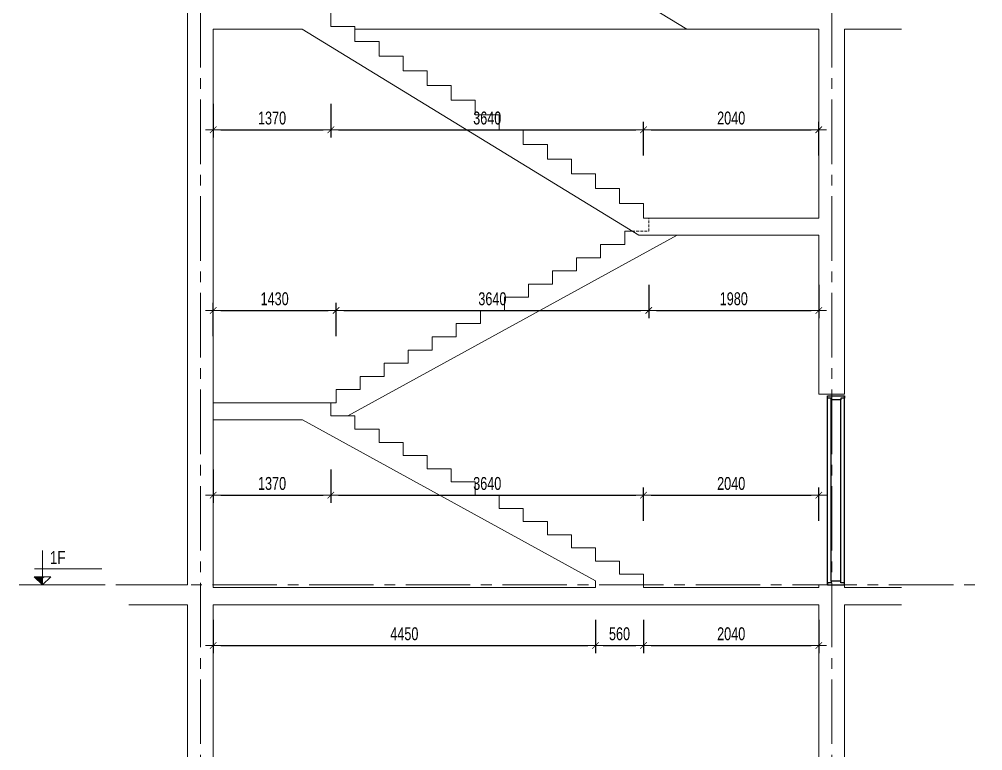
# Model space of a CAD drawing. Header units: millimetres. Extents: x -179076 to 254975, y -18667 to 296191.
# Drawn here: x 113726 to 124942, y 276412 to 284926 of the extents above; entities that cross this region are included whole.
import ezdxf

# ---------------------------------------------------------------- set-up
doc = ezdxf.new("R2010")
doc.units = ezdxf.units.MM
doc.linetypes.add('CENTER2', pattern=[1.125, 0.75, -0.125, 0.125, -0.125])
doc.linetypes.add('HIDDEN2', pattern=[4.762499999999999, 3.175, -1.5875])
doc.layers.get('Defpoints').update_dxf_attribs({"color": 151, "lineweight": 9})
doc.layers.add('A-DOOR', color=4, linetype='Continuous')
doc.layers.add('DOOR', color=4, linetype='Continuous')
for name, color, linetype, lineweight in [('NDC_S_ANNO', 7, 'Continuous', 20), ('NDC_S_AXIS', 5, 'CENTER2', 13), ('NDC_S_CONTINUOUS', 3, 'Continuous', 20), ('NDC_S_DIM', 1, 'Continuous', 15), ('NDC_S_HIDDEN', 8, 'HIDDEN2', 13), ('NDC_S_SLAB', 2, 'Continuous', 20), ('NDC_S_TEXT SYMBOL', 7, 'Continuous', 20), ('NDC_S_VN TEXT', 7, 'Continuous', 20)]:
    doc.layers.add(name, color=color, linetype=linetype, lineweight=lineweight)
doc.styles.add('NDC_ANNO', font='', dxfattribs={"width": 0.8})
doc.styles.add('NDC_DIM', font='', dxfattribs={"width": 0.75})
doc.styles.get('NDC_ANNO').set_extended_font_data('Dotum')
doc.styles.get('NDC_DIM').set_extended_font_data('Dotum')
doc.dimstyles.new('NDC_dim_60', dxfattribs={"dimscale": 60, "dimtxt": 2.5, "dimasz": 1.5, "dimexe": 1.5, "dimexo": 2.5, "dimgap": 1, "dimtad": 1, "dimdec": 0, "dimzin": 0, "dimdsep": 46, "dimtxsty": 'NDC_DIM', "dimblk": 'DIMMARK', "dimcen": 0.09, "dimdle": 1.2, "dimclrd": 1, "dimclre": 1, "dimclrt": 3, "dimadec": 0, "dimazin": 0, "dimtfac": 1, "dimtdec": 0, "dimtix": 1, "dimtofl": 0, "dimtmove": 0, "dimatfit": 3, "dimfxl": 5, "dimfxlon": 1, "dimtolj": 1, "dimtzin": 0, "dimarcsym": 0})

# ---------------------------------------------------------------- blocks, each defined once
blk = doc.blocks.new('X-SECTION-2$0$X-SEC-DOO2')
at = {"layer": 'A-DOOR'}
for p, q in [((41975.58351206721, 101971.8529757934), (41975.58351206745, 104171.8529757934)), ((42020.58351206721, 102016.8529757934), (42020.58351206745, 104126.8529757934)), ((42130.58351206721, 102016.8529757934), (42130.58351206745, 104126.8529757934)), ((42175.58351206721, 101971.8529757934), (42175.58351206745, 104171.8529757934))]:
    blk.add_line(p, q, dxfattribs=at)
for points in [[(41975.58351206745, 104171.8529757934), (41975.58351206745, 104146.8529757934), (42020.58351206745, 104146.8529757934), (42020.58351206745, 104126.8529757934), (42130.58351206745, 104126.8529757934), (42130.58351206745, 104146.8529757934), (42175.58351206745, 104146.8529757934), (42175.58351206745, 104171.8529757934)], [(41975.58351206721, 101971.8529757934), (41975.58351206721, 101996.8529757934), (42020.58351206721, 101996.8529757934), (42020.58351206721, 102016.8529757934), (42130.58351206721, 102016.8529757934), (42130.58351206721, 101996.8529757934), (42175.58351206721, 101996.8529757934), (42175.58351206721, 101971.8529757934)]]:
    blk.add_lwpolyline(points, close=True, dxfattribs=at)
at = {"layer": 'Defpoints'}
blk.add_line((41975.58351206745, 104191.8529757934), (42175.58351206745, 104191.8529757934), dxfattribs=at)
blk = doc.blocks.new('kata_block_CT')
at = {"layer": 'NDC_S_ANNO'}
blk.add_hatch(color=3, dxfattribs=at).paths.add_polyline_path([(0, 1.596954857557648), (-1.612010908633238, 1.596954857557648), (0, 0)])
at = {"layer": 'NDC_S_ANNO', "ltscale": 50}
h = blk.add_hatch(dxfattribs=at)
h.set_pattern_fill('ANSI31', color=256, scale=1.406250541793835, style=0)
h.set_pattern_definition([(45.00000000000001, (0, 5.456968210637569e-12), (-3.157122508925224, 3.157122508925225), [])])
h.paths.add_polyline_path([(0, 1.596954857557648), (0, 0), (1.612010908924276, 1.596954857557648)])
for p, q in [((-1.592704896858777, 3.140833880479477), (11.46947077315417, 3.140833880479477)), ((11.56125648126181, 5.456968210637569e-12), (-1.63869572513795, 5.456968210637569e-12))]:
    blk.add_line(p, q, dxfattribs=at)
for points in [[(0, 6.69495074864426), (0, 0)], [(0, 0), (-1.612010908924276, 1.596954857557648), (0, 1.596954857557648)], [(0, 0), (1.612010908924276, 1.596954857557648), (0, 1.596954857557648)]]:
    blk.add_lwpolyline(points, dxfattribs=at)
at = {"layer": 'NDC_S_ANNO', "color": 8, "ltscale": 50}
blk.add_lwpolyline([(0, 0), (-1.612010908633238, 1.596954857557648), (0, 1.596954857557648)], dxfattribs=at)
at = {"layer": 'NDC_S_TEXT SYMBOL', "color": 3, "style": 'NDC_ANNO', "width": 0.8}
blk.add_attdef('CT', (1.409564409346785, 4.068271311703938), '', height=2.5, dxfattribs=at)
blk = doc.blocks.new('DIMMARK')
at = {"layer": 'NDC_S_DIM', "color": 1}
blk.add_line((-1.5, 0), (1, 0), dxfattribs=at)
at = {"layer": 'NDC_S_DIM', "color": 2, "const_width": 0.1}
blk.add_lwpolyline([(-0.4242640687119285, -0.4242640687119285), (0.4242640687119285, 0.4242640687119285)], dxfattribs=at)
blk = doc.blocks.new('*D544')
at = {"layer": 'Defpoints', "color": 0, "transparency": 16777216}
for p in [(117354.0169704334, 280308.3460681511), (115984.0169753712, 280261.9174967225), (117354.0169704334, 279386.9174967223)]:
    blk.add_point(p, dxfattribs=at)
at = {"layer": 'NDC_S_DIM', "color": 1, "lineweight": -2, "transparency": 16777216}
for p, q in [((115984.0169753712, 279686.9174967223), (115984.0169753712, 279296.9174967223)), ((117354.0169704334, 279686.9174967223), (117354.0169704334, 279296.9174967223)), ((116074.0169753712, 279386.9174967223), (117264.0169704334, 279386.9174967223))]:
    blk.add_line(p, q, dxfattribs=at)
at = {"layer": 'NDC_S_DIM', "color": 1, "lineweight": -2, "transparency": 16777216, "xscale": 90, "yscale": 90, "zscale": 90, "rotation": 180}
blk.add_blockref('DIMMARK', (115984.0169753712, 279386.9174967223), dxfattribs=at)
at = {"layer": 'NDC_S_DIM', "color": 1, "lineweight": -2, "transparency": 16777216, "xscale": 90, "yscale": 90, "zscale": 90}
blk.add_blockref('DIMMARK', (117354.0169704334, 279386.9174967223), dxfattribs=at)
at = {"layer": 'NDC_S_DIM', "color": 3, "transparency": 16777216, "insert": (116669.0169729023, 279522.0192606301), "char_height": 150, "attachment_point": 5, "style": 'NDC_DIM'}
blk.add_mtext('\\A1;1370', dxfattribs=at)
blk = doc.blocks.new('*D545')
at = {"layer": 'Defpoints', "color": 0, "transparency": 16777216}
for p in [(117354.0169704334, 280308.3460681511), (120994.0169753754, 279386.9174967223), (120994.0169753754, 278311.9174975876)]:
    blk.add_point(p, dxfattribs=at)
at = {"layer": 'NDC_S_DIM', "color": 1, "lineweight": -2, "transparency": 16777216}
for p, q in [((117354.0169704334, 279686.9174967223), (117354.0169704334, 279296.9174967223)), ((120994.0169753754, 279086.9174967223), (120994.0169753754, 279476.9174967223)), ((117444.0169704334, 279386.9174967223), (120904.0169753754, 279386.9174967223))]:
    blk.add_line(p, q, dxfattribs=at)
at = {"layer": 'NDC_S_DIM', "color": 1, "lineweight": -2, "transparency": 16777216, "xscale": 90, "yscale": 90, "zscale": 90, "rotation": 180}
blk.add_blockref('DIMMARK', (117354.0169704334, 279386.9174967223), dxfattribs=at)
at = {"layer": 'NDC_S_DIM', "color": 1, "lineweight": -2, "transparency": 16777216, "xscale": 90, "yscale": 90, "zscale": 90}
blk.add_blockref('DIMMARK', (120994.0169753754, 279386.9174967223), dxfattribs=at)
at = {"layer": 'NDC_S_DIM', "color": 3, "transparency": 16777216, "insert": (119174.0169729044, 279522.0192606301), "char_height": 150, "attachment_point": 5, "style": 'NDC_DIM'}
blk.add_mtext('\\A1;3640', dxfattribs=at)
blk = doc.blocks.new('*D546')
at = {"layer": 'Defpoints', "color": 0, "transparency": 16777216}
for p in [(123034.0169753764, 279386.9174967223), (120994.0169753754, 278311.9174975876), (123034.0169753764, 278311.9174975876)]:
    blk.add_point(p, dxfattribs=at)
at = {"layer": 'NDC_S_DIM', "color": 1, "lineweight": -2, "transparency": 16777216}
for p, q in [((120994.0169753754, 279086.9174967223), (120994.0169753754, 279476.9174967223)), ((123034.0169753764, 279086.9174967223), (123034.0169753764, 279476.9174967223)), ((121084.0169753754, 279386.9174967223), (122944.0169753764, 279386.9174967223))]:
    blk.add_line(p, q, dxfattribs=at)
at = {"layer": 'NDC_S_DIM', "color": 1, "lineweight": -2, "transparency": 16777216, "xscale": 90, "yscale": 90, "zscale": 90, "rotation": 180}
blk.add_blockref('DIMMARK', (120994.0169753754, 279386.9174967223), dxfattribs=at)
at = {"layer": 'NDC_S_DIM', "color": 1, "lineweight": -2, "transparency": 16777216, "xscale": 90, "yscale": 90, "zscale": 90}
blk.add_blockref('DIMMARK', (123034.0169753764, 279386.9174967223), dxfattribs=at)
at = {"layer": 'NDC_S_DIM', "color": 3, "transparency": 16777216, "insert": (122014.0169753759, 279522.0192606301), "char_height": 150, "attachment_point": 5, "style": 'NDC_DIM'}
blk.add_mtext('\\A1;2040', dxfattribs=at)
blk = doc.blocks.new('*D547')
at = {"layer": 'Defpoints', "color": 0, "transparency": 16777216}
for p in [(115984.0169753712, 278311.9174975875), (120434.0169746151, 278311.9174975875), (120434.0169746151, 277637.3369339)]:
    blk.add_point(p, dxfattribs=at)
at = {"layer": 'NDC_S_DIM', "color": 1, "lineweight": -2, "transparency": 16777216}
for p, q in [((115984.0169753712, 277937.3369339), (115984.0169753712, 277547.3369339)), ((120434.0169746151, 277937.3369339), (120434.0169746151, 277547.3369339)), ((116074.0169753712, 277637.3369339), (120344.0169746151, 277637.3369339))]:
    blk.add_line(p, q, dxfattribs=at)
at = {"layer": 'NDC_S_DIM', "color": 1, "lineweight": -2, "transparency": 16777216, "xscale": 90, "yscale": 90, "zscale": 90, "rotation": 180}
blk.add_blockref('DIMMARK', (115984.0169753712, 277637.3369339), dxfattribs=at)
at = {"layer": 'NDC_S_DIM', "color": 1, "lineweight": -2, "transparency": 16777216, "xscale": 90, "yscale": 90, "zscale": 90}
blk.add_blockref('DIMMARK', (120434.0169746151, 277637.3369339), dxfattribs=at)
at = {"layer": 'NDC_S_DIM', "color": 3, "transparency": 16777216, "insert": (118209.0169749931, 277772.4386978078), "char_height": 150, "attachment_point": 5, "style": 'NDC_DIM'}
blk.add_mtext('\\A1;4450', dxfattribs=at)
blk = doc.blocks.new('*D548')
at = {"layer": 'Defpoints', "color": 0, "transparency": 16777216}
for p in [(120434.0169746151, 278311.9174975875), (120994.0169753754, 278311.9174975876), (120994.0169753754, 277637.3369339)]:
    blk.add_point(p, dxfattribs=at)
at = {"layer": 'NDC_S_DIM', "color": 1, "lineweight": -2, "transparency": 16777216}
for p, q in [((120434.0169746151, 277937.3369339), (120434.0169746151, 277547.3369339)), ((120994.0169753754, 277937.3369339), (120994.0169753754, 277547.3369339)), ((120524.0169746151, 277637.3369339), (120904.0169753754, 277637.3369339))]:
    blk.add_line(p, q, dxfattribs=at)
at = {"layer": 'NDC_S_DIM', "color": 1, "lineweight": -2, "transparency": 16777216, "xscale": 90, "yscale": 90, "zscale": 90, "rotation": 180}
blk.add_blockref('DIMMARK', (120434.0169746151, 277637.3369339), dxfattribs=at)
at = {"layer": 'NDC_S_DIM', "color": 1, "lineweight": -2, "transparency": 16777216, "xscale": 90, "yscale": 90, "zscale": 90}
blk.add_blockref('DIMMARK', (120994.0169753754, 277637.3369339), dxfattribs=at)
at = {"layer": 'NDC_S_DIM', "color": 3, "transparency": 16777216, "insert": (120714.0169749953, 277772.4386978078), "char_height": 150, "attachment_point": 5, "style": 'NDC_DIM'}
blk.add_mtext('\\A1;560', dxfattribs=at)
blk = doc.blocks.new('*D549')
at = {"layer": 'Defpoints', "color": 0, "transparency": 16777216}
for p in [(120994.0169753754, 278311.9174975876), (123034.0169753764, 278111.9174975876), (123034.0169753764, 277637.3369339)]:
    blk.add_point(p, dxfattribs=at)
at = {"layer": 'NDC_S_DIM', "color": 1, "lineweight": -2, "transparency": 16777216}
for p, q in [((120994.0169753754, 277937.3369339), (120994.0169753754, 277547.3369339)), ((123034.0169753764, 277937.3369339), (123034.0169753764, 277547.3369339)), ((121084.0169753754, 277637.3369339), (122944.0169753764, 277637.3369339))]:
    blk.add_line(p, q, dxfattribs=at)
at = {"layer": 'NDC_S_DIM', "color": 1, "lineweight": -2, "transparency": 16777216, "xscale": 90, "yscale": 90, "zscale": 90, "rotation": 180}
blk.add_blockref('DIMMARK', (120994.0169753754, 277637.3369339), dxfattribs=at)
at = {"layer": 'NDC_S_DIM', "color": 1, "lineweight": -2, "transparency": 16777216, "xscale": 90, "yscale": 90, "zscale": 90}
blk.add_blockref('DIMMARK', (123034.0169753764, 277637.3369339), dxfattribs=at)
at = {"layer": 'NDC_S_DIM', "color": 3, "transparency": 16777216, "insert": (122014.0169753759, 277772.4386978078), "char_height": 150, "attachment_point": 5, "style": 'NDC_DIM'}
blk.add_mtext('\\A1;2040', dxfattribs=at)
blk = doc.blocks.new('*D550')
at = {"layer": 'Defpoints', "color": 0, "transparency": 16777216}
for p in [(117414.0169679623, 281536.9174967222), (115984.0169753712, 280461.9174967225), (117414.0169679623, 280461.9174967225)]:
    blk.add_point(p, dxfattribs=at)
at = {"layer": 'NDC_S_DIM', "color": 1, "lineweight": -2, "transparency": 16777216}
for p, q in [((115984.0169753712, 281236.9174967222), (115984.0169753712, 281626.9174967222)), ((116074.0169753712, 281536.9174967222), (117324.0169679623, 281536.9174967222)), ((117414.0169679623, 281236.9174967222), (117414.0169679623, 281626.9174967222))]:
    blk.add_line(p, q, dxfattribs=at)
at = {"layer": 'NDC_S_DIM', "color": 1, "lineweight": -2, "transparency": 16777216, "xscale": 90, "yscale": 90, "zscale": 90, "rotation": 180}
blk.add_blockref('DIMMARK', (115984.0169753712, 281536.9174967222), dxfattribs=at)
at = {"layer": 'NDC_S_DIM', "color": 1, "lineweight": -2, "transparency": 16777216, "xscale": 90, "yscale": 90, "zscale": 90}
blk.add_blockref('DIMMARK', (117414.0169679623, 281536.9174967222), dxfattribs=at)
at = {"layer": 'NDC_S_DIM', "color": 3, "transparency": 16777216, "insert": (116699.0169716667, 281672.01926063), "char_height": 150, "attachment_point": 5, "style": 'NDC_DIM'}
blk.add_mtext('\\A1;1430', dxfattribs=at)
blk = doc.blocks.new('*D551')
at = {"layer": 'Defpoints', "color": 0, "transparency": 16777216}
for p in [(121054.0169753757, 282458.3460681508), (121054.0169753757, 281536.9174967222), (117414.0169679623, 280461.9174967225)]:
    blk.add_point(p, dxfattribs=at)
at = {"layer": 'NDC_S_DIM', "color": 1, "lineweight": -2, "transparency": 16777216}
for p, q in [((121054.0169753757, 281836.9174967222), (121054.0169753757, 281446.9174967222)), ((117414.0169679623, 281236.9174967222), (117414.0169679623, 281626.9174967222)), ((117504.0169679623, 281536.9174967222), (120964.0169753757, 281536.9174967222))]:
    blk.add_line(p, q, dxfattribs=at)
at = {"layer": 'NDC_S_DIM', "color": 1, "lineweight": -2, "transparency": 16777216, "xscale": 90, "yscale": 90, "zscale": 90, "rotation": 180}
blk.add_blockref('DIMMARK', (117414.0169679623, 281536.9174967222), dxfattribs=at)
at = {"layer": 'NDC_S_DIM', "color": 1, "lineweight": -2, "transparency": 16777216, "xscale": 90, "yscale": 90, "zscale": 90}
blk.add_blockref('DIMMARK', (121054.0169753757, 281536.9174967222), dxfattribs=at)
at = {"layer": 'NDC_S_DIM', "color": 3, "transparency": 16777216, "insert": (119234.016971669, 281672.01926063), "char_height": 150, "attachment_point": 5, "style": 'NDC_DIM'}
blk.add_mtext('\\A1;3640', dxfattribs=at)
blk = doc.blocks.new('*D552')
at = {"layer": 'Defpoints', "color": 0, "transparency": 16777216}
for p in [(121054.0169753757, 282458.3460681508), (123034.0169753765, 282411.9174967222), (123034.0169753765, 281536.9174967222)]:
    blk.add_point(p, dxfattribs=at)
at = {"layer": 'NDC_S_DIM', "color": 1, "lineweight": -2, "transparency": 16777216}
for p, q in [((121054.0169753757, 281836.9174967222), (121054.0169753757, 281446.9174967222)), ((123034.0169753765, 281836.9174967222), (123034.0169753765, 281446.9174967222)), ((121144.0169753757, 281536.9174967222), (122944.0169753765, 281536.9174967222))]:
    blk.add_line(p, q, dxfattribs=at)
at = {"layer": 'NDC_S_DIM', "color": 1, "lineweight": -2, "transparency": 16777216, "xscale": 90, "yscale": 90, "zscale": 90, "rotation": 180}
blk.add_blockref('DIMMARK', (121054.0169753757, 281536.9174967222), dxfattribs=at)
at = {"layer": 'NDC_S_DIM', "color": 1, "lineweight": -2, "transparency": 16777216, "xscale": 90, "yscale": 90, "zscale": 90}
blk.add_blockref('DIMMARK', (123034.0169753765, 281536.9174967222), dxfattribs=at)
at = {"layer": 'NDC_S_DIM', "color": 3, "transparency": 16777216, "insert": (122044.0169753761, 281672.01926063), "char_height": 150, "attachment_point": 5, "style": 'NDC_DIM'}
blk.add_mtext('\\A1;1980', dxfattribs=at)
blk = doc.blocks.new('*D553')
at = {"layer": 'Defpoints', "color": 0, "transparency": 16777216}
for p in [(115984.0169753712, 284811.9174967243), (117354.0169704334, 284840.4889252956), (117354.0169704334, 283640.4889252945)]:
    blk.add_point(p, dxfattribs=at)
at = {"layer": 'NDC_S_DIM', "color": 1, "lineweight": -2, "transparency": 16777216}
for p, q in [((115984.0169753712, 283940.4889252945), (115984.0169753712, 283550.4889252945)), ((117354.0169704334, 283940.4889252945), (117354.0169704334, 283550.4889252945)), ((116074.0169753712, 283640.4889252945), (117264.0169704334, 283640.4889252945))]:
    blk.add_line(p, q, dxfattribs=at)
at = {"layer": 'NDC_S_DIM', "color": 1, "lineweight": -2, "transparency": 16777216, "xscale": 90, "yscale": 90, "zscale": 90, "rotation": 180}
blk.add_blockref('DIMMARK', (115984.0169753712, 283640.4889252945), dxfattribs=at)
at = {"layer": 'NDC_S_DIM', "color": 1, "lineweight": -2, "transparency": 16777216, "xscale": 90, "yscale": 90, "zscale": 90}
blk.add_blockref('DIMMARK', (117354.0169704334, 283640.4889252945), dxfattribs=at)
at = {"layer": 'NDC_S_DIM', "color": 3, "transparency": 16777216, "insert": (116669.0169729023, 283775.5906892023), "char_height": 150, "attachment_point": 5, "style": 'NDC_DIM'}
blk.add_mtext('\\A1;1370', dxfattribs=at)
blk = doc.blocks.new('*D554')
at = {"layer": 'Defpoints', "color": 0, "transparency": 16777216}
for p in [(117354.0169704334, 284840.4889252956), (120994.0169753754, 283640.4889252945), (120994.0169753754, 282697.6317824365)]:
    blk.add_point(p, dxfattribs=at)
at = {"layer": 'NDC_S_DIM', "color": 1, "lineweight": -2, "transparency": 16777216}
for p, q in [((117354.0169704334, 283940.4889252945), (117354.0169704334, 283550.4889252945)), ((120994.0169753754, 283340.4889252945), (120994.0169753754, 283730.4889252945)), ((117444.0169704334, 283640.4889252945), (120904.0169753754, 283640.4889252945))]:
    blk.add_line(p, q, dxfattribs=at)
at = {"layer": 'NDC_S_DIM', "color": 1, "lineweight": -2, "transparency": 16777216, "xscale": 90, "yscale": 90, "zscale": 90, "rotation": 180}
blk.add_blockref('DIMMARK', (117354.0169704334, 283640.4889252945), dxfattribs=at)
at = {"layer": 'NDC_S_DIM', "color": 1, "lineweight": -2, "transparency": 16777216, "xscale": 90, "yscale": 90, "zscale": 90}
blk.add_blockref('DIMMARK', (120994.0169753754, 283640.4889252945), dxfattribs=at)
at = {"layer": 'NDC_S_DIM', "color": 3, "transparency": 16777216, "insert": (119174.0169729044, 283775.5906892023), "char_height": 150, "attachment_point": 5, "style": 'NDC_DIM'}
blk.add_mtext('\\A1;3640', dxfattribs=at)
blk = doc.blocks.new('*D555')
at = {"layer": 'Defpoints', "color": 0, "transparency": 16777216}
for p in [(123034.0169753765, 283640.4889252945), (120994.0169753754, 282697.6317824365), (123034.0169753765, 282611.9174967222)]:
    blk.add_point(p, dxfattribs=at)
at = {"layer": 'NDC_S_DIM', "color": 1, "lineweight": -2, "transparency": 16777216}
for p, q in [((120994.0169753754, 283340.4889252945), (120994.0169753754, 283730.4889252945)), ((123034.0169753765, 283340.4889252945), (123034.0169753765, 283730.4889252945)), ((121084.0169753754, 283640.4889252945), (122944.0169753765, 283640.4889252945))]:
    blk.add_line(p, q, dxfattribs=at)
at = {"layer": 'NDC_S_DIM', "color": 1, "lineweight": -2, "transparency": 16777216, "xscale": 90, "yscale": 90, "zscale": 90, "rotation": 180}
blk.add_blockref('DIMMARK', (120994.0169753754, 283640.4889252945), dxfattribs=at)
at = {"layer": 'NDC_S_DIM', "color": 1, "lineweight": -2, "transparency": 16777216, "xscale": 90, "yscale": 90, "zscale": 90}
blk.add_blockref('DIMMARK', (123034.0169753765, 283640.4889252945), dxfattribs=at)
at = {"layer": 'NDC_S_DIM', "color": 3, "transparency": 16777216, "insert": (122014.0169753759, 283775.5906892023), "char_height": 150, "attachment_point": 5, "style": 'NDC_DIM'}
blk.add_mtext('\\A1;2040', dxfattribs=at)

msp = doc.modelspace()

# ---------------------------------------------------------------- linework, layer by layer
at = {"layer": 'NDC_S_AXIS', "ltscale": 1000}
for p, q in [((115834.0169753717, 295240.7264172746), (115834.0169753717, 262934.4464026636)), ((123184.0169753764, 295240.7264172746), (123184.0169753764, 262934.4464026636))]:
    msp.add_line(p, q, dxfattribs=at)
msp.add_lwpolyline([(113726.0551261993, 278341.9174967222), (124942.3345391139, 278341.9174967222)], dxfattribs=at)
at = {"layer": 'NDC_S_CONTINUOUS'}
for p, q in [((117634.0169708136, 284811.9174967243), (121554.0169753754, 284811.9174967243)), ((117549.9141554885, 280308.3460681511), (121385.2630005087, 282411.9174967222))]:
    msp.add_line(p, q, dxfattribs=at)
msp.add_lwpolyline([(117354.0169704334, 280461.9174967225), (117414.0169679623, 280461.9174967225), (117414.0169679623, 280615.4889252937), (117694.0169685326, 280615.4889252937), (117694.0169685326, 280769.0603538651), (117974.0169691028, 280769.0603538651), (117974.0169691028, 280922.6317824366), (118254.0169696731, 280922.6317824366), (118254.0169696731, 281076.203211008), (118534.0169702434, 281076.203211008), (118534.0169702434, 281229.7746395794), (118814.0169708136, 281229.7746395794), (118814.0169708136, 281383.3460681508), (119094.0169713839, 281383.3460681508), (119094.0169713839, 281536.9174967222), (119374.0169719541, 281536.9174967222), (119374.0169719541, 281690.4889252937), (119654.0169725244, 281690.4889252937), (119654.0169725244, 281844.0603538651), (119934.0169730947, 281844.0603538651), (119934.0169730947, 281997.6317824365), (120214.0169736649, 281997.6317824365), (120214.0169736649, 282151.2032110079), (120494.0169742352, 282151.2032110079), (120494.0169742352, 282304.7746395794), (120774.0169748054, 282304.7746395794), (120774.0169748054, 282458.3460681508), (120861.8214440784, 282458.3460681508)], dxfattribs=at)
at = {"layer": 'NDC_S_HIDDEN', "ltscale": 10}
msp.add_lwpolyline([(120861.8214440784, 282458.3460681508), (121054.0169753757, 282458.3460681508), (121054.0169753757, 282611.9174967222)], dxfattribs=at)
at = {"layer": 'NDC_S_SLAB'}
for p, q in [((115684.0169753717, 288111.9174975898), (115684.0169753717, 278341.9174975896)), ((121497.989073563, 284811.9174967245), (117577.9890655795, 287195.250830058)), ((115984.0169753712, 284811.9174967243), (115984.0169753712, 278311.9174975875)), ((123996.0245336203, 284811.9174967225), (123334.0169753764, 284811.9174967225)), ((115984.0169753712, 278311.9174975875), (120434.0169746151, 278311.9174975876)), ((123334.0169753764, 278341.9174967222), (123034.0169753764, 278341.9174967222)), ((123034.0169753764, 278341.9174967222), (123034.0169753764, 278311.9176635383)), ((123334.0169753764, 278311.9176635383), (123334.0169753764, 278341.9174967222)), ((115684.0169753717, 278111.9174975875), (115001.7963079436, 278111.9174975875)), ((115684.0169753717, 278111.9174975875), (115684.0169753717, 272341.9174975919)), ((123034.0169753764, 278111.9174975876), (115984.0169753717, 278111.9174975876)), ((123995.7988158062, 278111.9174975876), (123334.0169753764, 278111.9174975876))]:
    msp.add_line(p, q, dxfattribs=at)
for points in [[(121497.989073563, 284811.9174967245), (123034.0169753764, 284811.9174967246), (123034.0169753765, 282611.9174967222), (120994.0169753754, 282611.9174967222), (120994.0169753754, 282783.3460681509), (120714.0169749953, 282783.3460681509), (120714.0169749953, 282954.7746395796), (120434.0169746151, 282954.7746395796), (120434.0169746151, 283126.2032110083), (120154.016974235, 283126.2032110083), (120154.016974235, 283297.6317824371), (119874.0169738548, 283297.6317824371), (119874.0169738548, 283469.0603538658), (119594.0169734746, 283469.0603538658), (119594.0169734746, 283640.4889252945), (119314.0169730945, 283640.4889252945), (119314.0169730945, 283811.9174967232), (119034.0169727143, 283811.9174967232), (119034.0169727143, 283983.346068152), (118754.0169723342, 283983.346068152), (118754.0169723342, 284154.7746395807), (118474.016971954, 284154.7746395807), (118474.016971954, 284326.2032110094), (118194.0169715739, 284326.2032110094), (118194.0169715739, 284497.6317824381), (117914.0169711937, 284497.6317824381), (117914.0169711937, 284669.0603538669), (117634.0169708136, 284669.0603538669), (117634.0169708136, 284840.4889252956), (117354.0169704334, 284840.4889252956), (117354.0169704334, 285011.9174967243)], [(123334.0169753764, 284811.9174967225), (123334.0169753764, 280561.9174967222), (123034.0169753766, 280561.9174967222), (123034.0169753765, 282411.9174967222), (120937.6547775146, 282411.9174967222), (117017.6547721925, 284811.9174967243), (115984.0169753712, 284811.9174967243)], [(123034.0169753764, 278311.9174975876), (120994.0169753754, 278311.9174975876), (120994.0169753754, 278465.4889252937), (120714.0169749953, 278465.4889252937), (120714.0169749953, 278619.0603538651), (120434.0169746151, 278619.0603538651), (120434.0169746151, 278772.6317824365), (120154.016974235, 278772.6317824365), (120154.016974235, 278926.203211008), (119874.0169738548, 278926.203211008), (119874.0169738548, 279079.7746395795), (119594.0169734746, 279079.7746395795), (119594.0169734746, 279233.3460681509), (119314.0169730945, 279233.3460681509), (119314.0169730945, 279386.9174967223), (119034.0169727143, 279386.9174967223), (119034.0169727143, 279540.4889252938), (118754.0169723342, 279540.4889252938), (118754.0169723342, 279694.0603538653), (118474.016971954, 279694.0603538653), (118474.016971954, 279847.6317824367), (118194.0169715739, 279847.6317824367), (118194.0169715739, 280001.2032110081), (117914.0169711937, 280001.2032110081), (117914.0169711937, 280154.7746395796), (117634.0169708136, 280154.7746395796), (117634.0169708136, 280308.3460681511), (117354.0169704334, 280308.3460681511), (117354.0169704334, 280461.9174967225), (115984.0169753712, 280461.9174967225)], [(120434.0169746151, 278311.9174975876), (120434.0169746151, 278390.9534781697), (117022.77094546, 280261.9174967225), (115984.0169753712, 280261.9174967225)], [(115001.7963079436, 278341.9174975896), (115684.0169753717, 278341.9174975896)], [(123996.0245336203, 278311.9174975876), (123334.0169753764, 278311.9174975876)], [(115984.0169753717, 278111.9174975876), (115984.0169753719, 270511.9174967217)], [(123034.0169753764, 278111.9174975876), (123034.0169753764, 274561.9174975919), (123334.0169753764, 274561.9174975919), (123334.0169753764, 278111.9174975876)]]:
    msp.add_lwpolyline(points, dxfattribs=at)

# ---------------------------------------------------------------- block references
at = {"layer": 'DOOR', "xscale": -1}
msp.add_blockref('X-SECTION-2$0$X-SEC-DOO2', (165309.59984496, 176370.0645209288), dxfattribs=at)
at = {"layer": 'NDC_S_VN TEXT', "xscale": 60, "yscale": 60, "zscale": 60}
msp.add_blockref('kata_block_CT', (113997.7107181114, 278341.9174958548), dxfattribs=at).add_auto_attribs({'CT': '1F'})

# ---------------------------------------------------------------- dimensions: what is measured, and where the dimension line sits
at = {"layer": 'NDC_S_DIM'}
for base, p1, p2, picture, middle in [((117354.0169704334, 283640.4889252945), (115984.0169753712, 284811.9174967243), (117354.0169704334, 284840.4889252956), '*D553', (116669.0169729023, 283775.5906892023)), ((117414.0169679623, 281536.9174967222), (115984.0169753712, 280461.9174967225), (117414.0169679623, 280461.9174967225), '*D550', (116699.0169716667, 281672.01926063)), ((117354.0169704334, 279386.9174967223), (115984.0169753712, 280261.9174967225), (117354.0169704334, 280308.3460681511), '*D544', (116669.0169729023, 279522.0192606301)), ((120434.0169746151, 277637.3369339), (115984.0169753712, 278311.9174975875), (120434.0169746151, 278311.9174975875), '*D547', (118209.0169749931, 277772.4386978078))]:
    dim = msp.add_linear_dim(base=base, p1=p1, p2=p2, dimstyle='NDC_dim_60', dxfattribs=at)
    dim.commit()
    dim.dimension.update_dxf_attribs({"geometry": picture, "text_midpoint": middle})
for base, p1, p2, picture, middle in [((120994.0169753754, 283640.4889252945), (117354.0169704334, 284840.4889252956), (120994.0169753754, 282697.6317824365), '*D554', (119174.0169729044, 283775.5906892023)), ((123034.0169753765, 283640.4889252945), (120994.0169753754, 282697.6317824365), (123034.0169753765, 282611.9174967222), '*D555', (122014.0169753759, 283775.5906892023)), ((121054.0169753757, 281536.9174967222), (117414.0169679623, 280461.9174967225), (121054.0169753757, 282458.3460681508), '*D551', (119234.016971669, 281672.01926063)), ((123034.0169753765, 281536.9174967222), (121054.0169753757, 282458.3460681508), (123034.0169753765, 282411.9174967222), '*D552', (122044.0169753761, 281672.01926063)), ((120994.0169753754, 279386.9174967223), (117354.0169704334, 280308.3460681511), (120994.0169753754, 278311.9174975876), '*D545', (119174.0169729044, 279522.0192606301)), ((123034.0169753764, 279386.9174967223), (120994.0169753754, 278311.9174975876), (123034.0169753764, 278311.9174975876), '*D546', (122014.0169753759, 279522.0192606301)), ((120994.0169753754, 277637.3369339), (120434.0169746151, 278311.9174975875), (120994.0169753754, 278311.9174975876), '*D548', (120714.0169749953, 277772.4386978078)), ((123034.0169753764, 277637.3369339), (120994.0169753754, 278311.9174975876), (123034.0169753764, 278111.9174975876), '*D549', (122014.0169753759, 277772.4386978078))]:
    dim = msp.add_linear_dim(base=base, p1=p1, p2=p2, dimstyle='NDC_dim_60', override={"dimtmove": 1}, dxfattribs=at)
    dim.commit()
    dim.dimension.update_dxf_attribs({"geometry": picture, "text_midpoint": middle})

doc.saveas('drawing.dxf')
